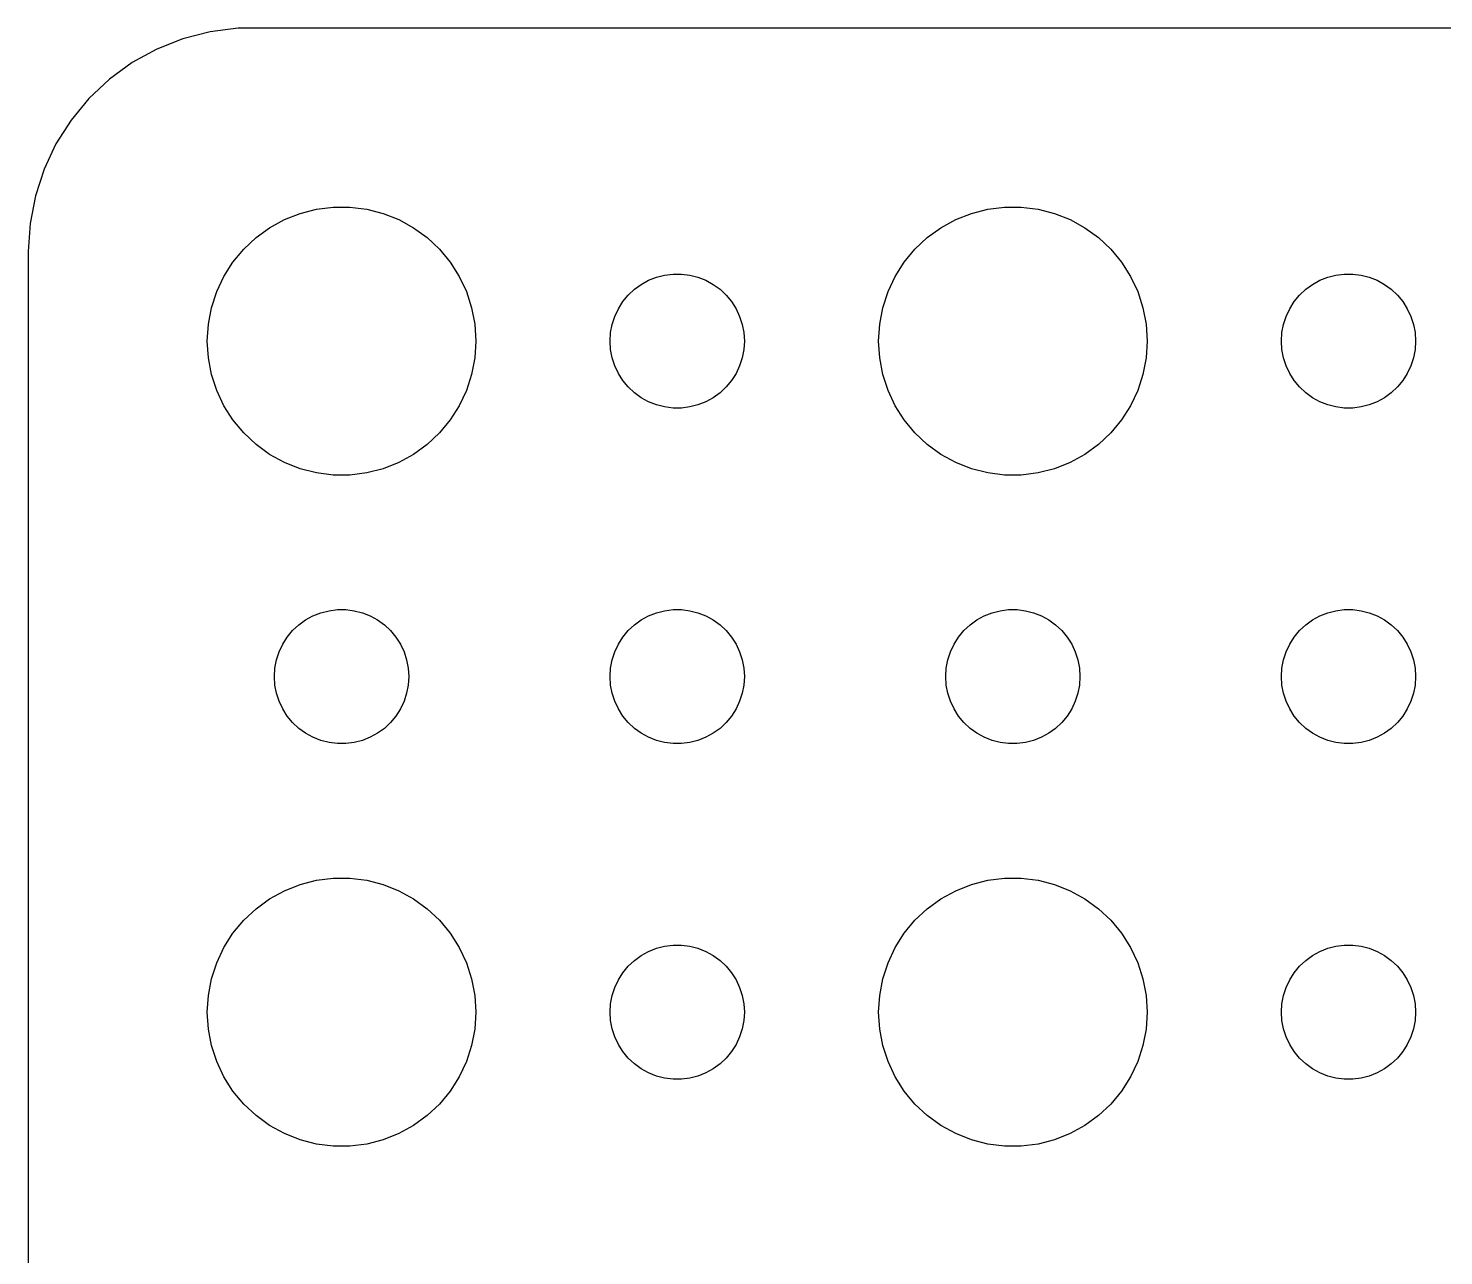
# Model space of a CAD drawing. Header units: metres. Extents: x -134 to 134, y 518 to 1078.
# Drawn here: x -134.5 to -102.87, y 594.56 to 621.99 of the extents above; entities that cross this region are included whole.
import ezdxf

# ---------------------------------------------------------------- set-up
doc = ezdxf.new("R2010")
doc.units = ezdxf.units.M

msp = doc.modelspace()

# ---------------------------------------------------------------- linework, layer by layer
for p, q in [((-130.437, 621.911), (-131.045, 621.755)), ((-129.814, 621.99), (-130.437, 621.911)), ((129.814, 621.99), (-129.814, 621.99)), ((-131.629, 621.524), (-132.179, 621.222)), ((-131.045, 621.755), (-131.629, 621.524)), ((-132.179, 621.222), (-132.687, 620.853)), ((-132.687, 620.853), (-133.145, 620.423)), ((-133.145, 620.423), (-133.545, 619.939)), ((-133.545, 619.939), (-133.882, 619.409)), ((-133.882, 619.409), (-134.149, 618.841)), ((-134.149, 618.841), (-134.343, 618.243)), ((-134.343, 618.243), (-134.461, 617.627)), ((-128.062, 617.947), (-127.688, 617.994)), ((-127.688, 617.994), (-127.312, 617.994)), ((-127.312, 617.994), (-126.938, 617.947)), ((-113.062, 617.947), (-112.688, 617.994)), ((-112.688, 617.994), (-112.312, 617.994)), ((-112.312, 617.994), (-111.938, 617.947)), ((-129.107, 617.533), (-128.777, 617.714)), ((-128.777, 617.714), (-128.427, 617.853)), ((-128.427, 617.853), (-128.062, 617.947)), ((-126.938, 617.947), (-126.573, 617.853)), ((-126.573, 617.853), (-126.223, 617.714)), ((-126.223, 617.714), (-125.893, 617.533)), ((-114.107, 617.533), (-113.777, 617.714)), ((-113.777, 617.714), (-113.427, 617.853)), ((-113.427, 617.853), (-113.062, 617.947)), ((-111.938, 617.947), (-111.573, 617.853)), ((-111.573, 617.853), (-111.223, 617.714)), ((-111.223, 617.714), (-110.893, 617.533)), ((-134.461, 617.627), (-134.5, 617)), ((-129.412, 617.312), (-129.107, 617.533)), ((-125.893, 617.533), (-125.588, 617.312)), ((-114.412, 617.312), (-114.107, 617.533)), ((-110.893, 617.533), (-110.588, 617.312)), ((-129.927, 616.763), (-129.687, 617.054)), ((-129.687, 617.054), (-129.412, 617.312)), ((-125.588, 617.312), (-125.313, 617.054)), ((-125.313, 617.054), (-125.073, 616.763)), ((-114.927, 616.763), (-114.687, 617.054)), ((-114.687, 617.054), (-114.412, 617.312)), ((-110.588, 617.312), (-110.313, 617.054)), ((-110.313, 617.054), (-110.073, 616.763)), ((-134.5, 617), (-134.5, 523)), ((-130.129, 616.445), (-129.927, 616.763)), ((-125.073, 616.763), (-124.871, 616.445)), ((-115.129, 616.445), (-114.927, 616.763)), ((-110.073, 616.763), (-109.871, 616.445)), ((-130.289, 616.104), (-130.129, 616.445)), ((-124.871, 616.445), (-124.711, 616.104)), ((-120.639, 616.357), (-120.464, 616.427)), ((-120.464, 616.427), (-120.281, 616.473)), ((-120.281, 616.473), (-120.094, 616.497)), ((-120.094, 616.497), (-119.906, 616.497)), ((-119.906, 616.497), (-119.719, 616.473)), ((-119.719, 616.473), (-119.536, 616.427)), ((-119.536, 616.427), (-119.361, 616.357)), ((-115.289, 616.104), (-115.129, 616.445)), ((-109.871, 616.445), (-109.711, 616.104)), ((-105.639, 616.357), (-105.464, 616.427)), ((-105.464, 616.427), (-105.281, 616.473)), ((-105.281, 616.473), (-105.094, 616.497)), ((-105.094, 616.497), (-104.906, 616.497)), ((-104.906, 616.497), (-104.719, 616.473)), ((-104.719, 616.473), (-104.536, 616.427)), ((-104.536, 616.427), (-104.361, 616.357)), ((-130.406, 615.746), (-130.289, 616.104)), ((-124.711, 616.104), (-124.594, 615.746)), ((-121.093, 616.027), (-120.956, 616.156)), ((-120.956, 616.156), (-120.804, 616.266)), ((-120.804, 616.266), (-120.639, 616.357)), ((-119.361, 616.357), (-119.196, 616.266)), ((-119.196, 616.266), (-119.044, 616.156)), ((-119.044, 616.156), (-118.907, 616.027)), ((-115.406, 615.746), (-115.289, 616.104)), ((-109.711, 616.104), (-109.594, 615.746)), ((-106.093, 616.027), (-105.956, 616.156)), ((-105.956, 616.156), (-105.804, 616.266)), ((-105.804, 616.266), (-105.639, 616.357)), ((-104.361, 616.357), (-104.196, 616.266)), ((-104.196, 616.266), (-104.044, 616.156)), ((-104.044, 616.156), (-103.907, 616.027)), ((-121.314, 615.723), (-121.214, 615.882)), ((-121.214, 615.882), (-121.093, 616.027)), ((-118.907, 616.027), (-118.786, 615.882)), ((-118.786, 615.882), (-118.686, 615.723)), ((-106.314, 615.723), (-106.214, 615.882)), ((-106.214, 615.882), (-106.093, 616.027)), ((-103.907, 616.027), (-103.786, 615.882)), ((-103.786, 615.882), (-103.686, 615.723)), ((-130.476, 615.376), (-130.406, 615.746)), ((-124.594, 615.746), (-124.524, 615.376)), ((-121.453, 615.373), (-121.395, 615.552)), ((-121.395, 615.552), (-121.314, 615.723)), ((-118.686, 615.723), (-118.605, 615.552)), ((-118.605, 615.552), (-118.547, 615.373)), ((-115.476, 615.376), (-115.406, 615.746)), ((-109.594, 615.746), (-109.524, 615.376)), ((-106.453, 615.373), (-106.395, 615.552)), ((-106.395, 615.552), (-106.314, 615.723)), ((-103.686, 615.723), (-103.605, 615.552)), ((-103.605, 615.552), (-103.547, 615.373)), ((-130.5, 615), (-130.476, 615.376)), ((-124.524, 615.376), (-124.5, 615)), ((-121.5, 615), (-121.488, 615.188)), ((-121.488, 615.188), (-121.453, 615.373)), ((-118.547, 615.373), (-118.512, 615.188)), ((-118.512, 615.188), (-118.5, 615)), ((-115.5, 615), (-115.476, 615.376)), ((-109.524, 615.376), (-109.5, 615)), ((-106.5, 615), (-106.488, 615.188)), ((-106.488, 615.188), (-106.453, 615.373)), ((-103.547, 615.373), (-103.512, 615.188)), ((-103.512, 615.188), (-103.5, 615)), ((-130.476, 614.624), (-130.5, 615)), ((-124.5, 615), (-124.524, 614.624)), ((-121.488, 614.812), (-121.5, 615)), ((-118.5, 615), (-118.512, 614.812)), ((-115.476, 614.624), (-115.5, 615)), ((-109.5, 615), (-109.524, 614.624)), ((-106.488, 614.812), (-106.5, 615)), ((-103.5, 615), (-103.512, 614.812)), ((-130.406, 614.254), (-130.476, 614.624)), ((-124.524, 614.624), (-124.594, 614.254)), ((-121.453, 614.627), (-121.488, 614.812)), ((-121.395, 614.448), (-121.453, 614.627)), ((-118.547, 614.627), (-118.605, 614.448)), ((-118.512, 614.812), (-118.547, 614.627)), ((-115.406, 614.254), (-115.476, 614.624)), ((-109.524, 614.624), (-109.594, 614.254)), ((-106.453, 614.627), (-106.488, 614.812)), ((-106.395, 614.448), (-106.453, 614.627)), ((-103.547, 614.627), (-103.605, 614.448)), ((-103.512, 614.812), (-103.547, 614.627)), ((-130.289, 613.896), (-130.406, 614.254)), ((-124.594, 614.254), (-124.711, 613.896)), ((-121.314, 614.277), (-121.395, 614.448)), ((-121.214, 614.118), (-121.314, 614.277)), ((-118.686, 614.277), (-118.786, 614.118)), ((-118.605, 614.448), (-118.686, 614.277)), ((-115.289, 613.896), (-115.406, 614.254)), ((-109.594, 614.254), (-109.711, 613.896)), ((-106.314, 614.277), (-106.395, 614.448)), ((-106.214, 614.118), (-106.314, 614.277)), ((-103.686, 614.277), (-103.786, 614.118)), ((-103.605, 614.448), (-103.686, 614.277)), ((-130.129, 613.555), (-130.289, 613.896)), ((-124.711, 613.896), (-124.871, 613.555)), ((-121.093, 613.973), (-121.214, 614.118)), ((-120.956, 613.844), (-121.093, 613.973)), ((-118.907, 613.973), (-119.044, 613.844)), ((-118.786, 614.118), (-118.907, 613.973)), ((-115.129, 613.555), (-115.289, 613.896)), ((-109.711, 613.896), (-109.871, 613.555)), ((-106.093, 613.973), (-106.214, 614.118)), ((-105.956, 613.844), (-106.093, 613.973)), ((-103.907, 613.973), (-104.044, 613.844)), ((-103.786, 614.118), (-103.907, 613.973)), ((-120.804, 613.734), (-120.956, 613.844)), ((-120.639, 613.643), (-120.804, 613.734)), ((-120.464, 613.573), (-120.639, 613.643)), ((-120.281, 613.527), (-120.464, 613.573)), ((-119.536, 613.573), (-119.719, 613.527)), ((-119.361, 613.643), (-119.536, 613.573)), ((-119.196, 613.734), (-119.361, 613.643)), ((-119.044, 613.844), (-119.196, 613.734)), ((-105.804, 613.734), (-105.956, 613.844)), ((-105.639, 613.643), (-105.804, 613.734)), ((-105.464, 613.573), (-105.639, 613.643)), ((-105.281, 613.527), (-105.464, 613.573)), ((-104.536, 613.573), (-104.719, 613.527)), ((-104.361, 613.643), (-104.536, 613.573)), ((-104.196, 613.734), (-104.361, 613.643)), ((-104.044, 613.844), (-104.196, 613.734)), ((-129.927, 613.237), (-130.129, 613.555)), ((-124.871, 613.555), (-125.073, 613.237)), ((-120.094, 613.503), (-120.281, 613.527)), ((-119.906, 613.503), (-120.094, 613.503)), ((-119.719, 613.527), (-119.906, 613.503)), ((-114.927, 613.237), (-115.129, 613.555)), ((-109.871, 613.555), (-110.073, 613.237)), ((-105.094, 613.503), (-105.281, 613.527)), ((-104.906, 613.503), (-105.094, 613.503)), ((-104.719, 613.527), (-104.906, 613.503)), ((-129.687, 612.946), (-129.927, 613.237)), ((-129.412, 612.688), (-129.687, 612.946)), ((-125.313, 612.946), (-125.588, 612.688)), ((-125.073, 613.237), (-125.313, 612.946)), ((-114.687, 612.946), (-114.927, 613.237)), ((-114.412, 612.688), (-114.687, 612.946)), ((-110.313, 612.946), (-110.588, 612.688)), ((-110.073, 613.237), (-110.313, 612.946)), ((-129.107, 612.467), (-129.412, 612.688)), ((-125.588, 612.688), (-125.893, 612.467)), ((-114.107, 612.467), (-114.412, 612.688)), ((-110.588, 612.688), (-110.893, 612.467)), ((-128.777, 612.286), (-129.107, 612.467)), ((-125.893, 612.467), (-126.223, 612.286)), ((-113.777, 612.286), (-114.107, 612.467)), ((-110.893, 612.467), (-111.223, 612.286)), ((-128.427, 612.147), (-128.777, 612.286)), ((-128.062, 612.053), (-128.427, 612.147)), ((-127.688, 612.006), (-128.062, 612.053)), ((-127.312, 612.006), (-127.688, 612.006)), ((-126.938, 612.053), (-127.312, 612.006)), ((-126.573, 612.147), (-126.938, 612.053)), ((-126.223, 612.286), (-126.573, 612.147)), ((-113.427, 612.147), (-113.777, 612.286)), ((-113.062, 612.053), (-113.427, 612.147)), ((-112.688, 612.006), (-113.062, 612.053)), ((-112.312, 612.006), (-112.688, 612.006)), ((-111.938, 612.053), (-112.312, 612.006)), ((-111.573, 612.147), (-111.938, 612.053)), ((-111.223, 612.286), (-111.573, 612.147)), ((-128.304, 608.766), (-128.139, 608.857)), ((-128.139, 608.857), (-127.964, 608.927)), ((-127.964, 608.927), (-127.781, 608.973)), ((-127.781, 608.973), (-127.594, 608.997)), ((-127.594, 608.997), (-127.406, 608.997)), ((-127.406, 608.997), (-127.219, 608.973)), ((-127.219, 608.973), (-127.036, 608.927)), ((-127.036, 608.927), (-126.861, 608.857)), ((-126.861, 608.857), (-126.696, 608.766)), ((-120.804, 608.766), (-120.639, 608.857)), ((-120.639, 608.857), (-120.464, 608.927)), ((-120.464, 608.927), (-120.281, 608.973)), ((-120.281, 608.973), (-120.094, 608.997)), ((-120.094, 608.997), (-119.906, 608.997)), ((-119.906, 608.997), (-119.719, 608.973)), ((-119.719, 608.973), (-119.536, 608.927)), ((-119.536, 608.927), (-119.361, 608.857)), ((-119.361, 608.857), (-119.196, 608.766)), ((-113.304, 608.766), (-113.139, 608.857)), ((-113.139, 608.857), (-112.964, 608.927)), ((-112.964, 608.927), (-112.781, 608.973)), ((-112.781, 608.973), (-112.594, 608.997)), ((-112.594, 608.997), (-112.406, 608.997)), ((-112.406, 608.997), (-112.219, 608.973)), ((-112.219, 608.973), (-112.036, 608.927)), ((-112.036, 608.927), (-111.861, 608.857)), ((-111.861, 608.857), (-111.696, 608.766)), ((-105.804, 608.766), (-105.639, 608.857)), ((-105.639, 608.857), (-105.464, 608.927)), ((-105.464, 608.927), (-105.281, 608.973)), ((-105.281, 608.973), (-105.094, 608.997)), ((-105.094, 608.997), (-104.906, 608.997)), ((-104.906, 608.997), (-104.719, 608.973)), ((-104.719, 608.973), (-104.536, 608.927)), ((-104.536, 608.927), (-104.361, 608.857)), ((-104.361, 608.857), (-104.196, 608.766)), ((-128.714, 608.382), (-128.593, 608.527)), ((-128.593, 608.527), (-128.456, 608.656)), ((-128.456, 608.656), (-128.304, 608.766)), ((-126.696, 608.766), (-126.544, 608.656)), ((-126.544, 608.656), (-126.407, 608.527)), ((-126.407, 608.527), (-126.286, 608.382)), ((-121.214, 608.382), (-121.093, 608.527)), ((-121.093, 608.527), (-120.956, 608.656)), ((-120.956, 608.656), (-120.804, 608.766)), ((-119.196, 608.766), (-119.044, 608.656)), ((-119.044, 608.656), (-118.907, 608.527)), ((-118.907, 608.527), (-118.786, 608.382)), ((-113.714, 608.382), (-113.593, 608.527)), ((-113.593, 608.527), (-113.456, 608.656)), ((-113.456, 608.656), (-113.304, 608.766)), ((-111.696, 608.766), (-111.544, 608.656)), ((-111.544, 608.656), (-111.407, 608.527)), ((-111.407, 608.527), (-111.286, 608.382)), ((-106.214, 608.382), (-106.093, 608.527)), ((-106.093, 608.527), (-105.956, 608.656)), ((-105.956, 608.656), (-105.804, 608.766)), ((-104.196, 608.766), (-104.044, 608.656)), ((-104.044, 608.656), (-103.907, 608.527)), ((-103.907, 608.527), (-103.786, 608.382)), ((-128.895, 608.052), (-128.814, 608.223)), ((-128.814, 608.223), (-128.714, 608.382)), ((-126.286, 608.382), (-126.186, 608.223)), ((-126.186, 608.223), (-126.105, 608.052)), ((-121.395, 608.052), (-121.314, 608.223)), ((-121.314, 608.223), (-121.214, 608.382)), ((-118.786, 608.382), (-118.686, 608.223)), ((-118.686, 608.223), (-118.605, 608.052)), ((-113.895, 608.052), (-113.814, 608.223)), ((-113.814, 608.223), (-113.714, 608.382)), ((-111.286, 608.382), (-111.186, 608.223)), ((-111.186, 608.223), (-111.105, 608.052)), ((-106.395, 608.052), (-106.314, 608.223)), ((-106.314, 608.223), (-106.214, 608.382)), ((-103.786, 608.382), (-103.686, 608.223)), ((-103.686, 608.223), (-103.605, 608.052)), ((-128.988, 607.688), (-128.953, 607.873)), ((-128.953, 607.873), (-128.895, 608.052)), ((-126.105, 608.052), (-126.047, 607.873)), ((-126.047, 607.873), (-126.012, 607.688)), ((-121.488, 607.688), (-121.453, 607.873)), ((-121.453, 607.873), (-121.395, 608.052)), ((-118.605, 608.052), (-118.547, 607.873)), ((-118.547, 607.873), (-118.512, 607.688)), ((-113.988, 607.688), (-113.953, 607.873)), ((-113.953, 607.873), (-113.895, 608.052)), ((-111.105, 608.052), (-111.047, 607.873)), ((-111.047, 607.873), (-111.012, 607.688)), ((-106.488, 607.688), (-106.453, 607.873)), ((-106.453, 607.873), (-106.395, 608.052)), ((-103.605, 608.052), (-103.547, 607.873)), ((-103.547, 607.873), (-103.512, 607.688)), ((-129, 607.5), (-128.988, 607.688)), ((-126.012, 607.688), (-126, 607.5)), ((-121.5, 607.5), (-121.488, 607.688)), ((-118.512, 607.688), (-118.5, 607.5)), ((-114, 607.5), (-113.988, 607.688)), ((-111.012, 607.688), (-111, 607.5)), ((-106.5, 607.5), (-106.488, 607.688)), ((-103.512, 607.688), (-103.5, 607.5)), ((-128.988, 607.312), (-129, 607.5)), ((-128.953, 607.127), (-128.988, 607.312)), ((-126.012, 607.312), (-126.047, 607.127)), ((-126, 607.5), (-126.012, 607.312)), ((-121.488, 607.312), (-121.5, 607.5)), ((-121.453, 607.127), (-121.488, 607.312)), ((-118.512, 607.312), (-118.547, 607.127)), ((-118.5, 607.5), (-118.512, 607.312)), ((-113.988, 607.312), (-114, 607.5)), ((-113.953, 607.127), (-113.988, 607.312)), ((-111.012, 607.312), (-111.047, 607.127)), ((-111, 607.5), (-111.012, 607.312)), ((-106.488, 607.312), (-106.5, 607.5)), ((-106.453, 607.127), (-106.488, 607.312)), ((-103.512, 607.312), (-103.547, 607.127)), ((-103.5, 607.5), (-103.512, 607.312)), ((-128.895, 606.948), (-128.953, 607.127)), ((-128.814, 606.777), (-128.895, 606.948)), ((-126.105, 606.948), (-126.186, 606.777)), ((-126.047, 607.127), (-126.105, 606.948)), ((-121.395, 606.948), (-121.453, 607.127)), ((-121.314, 606.777), (-121.395, 606.948)), ((-118.605, 606.948), (-118.686, 606.777)), ((-118.547, 607.127), (-118.605, 606.948)), ((-113.895, 606.948), (-113.953, 607.127)), ((-113.814, 606.777), (-113.895, 606.948)), ((-111.105, 606.948), (-111.186, 606.777)), ((-111.047, 607.127), (-111.105, 606.948)), ((-106.395, 606.948), (-106.453, 607.127)), ((-106.314, 606.777), (-106.395, 606.948)), ((-103.605, 606.948), (-103.686, 606.777)), ((-103.547, 607.127), (-103.605, 606.948)), ((-128.714, 606.618), (-128.814, 606.777)), ((-128.593, 606.473), (-128.714, 606.618)), ((-126.286, 606.618), (-126.407, 606.473)), ((-126.186, 606.777), (-126.286, 606.618)), ((-121.214, 606.618), (-121.314, 606.777)), ((-121.093, 606.473), (-121.214, 606.618)), ((-118.786, 606.618), (-118.907, 606.473)), ((-118.686, 606.777), (-118.786, 606.618)), ((-113.714, 606.618), (-113.814, 606.777)), ((-113.593, 606.473), (-113.714, 606.618)), ((-111.286, 606.618), (-111.407, 606.473)), ((-111.186, 606.777), (-111.286, 606.618)), ((-106.214, 606.618), (-106.314, 606.777)), ((-106.093, 606.473), (-106.214, 606.618)), ((-103.786, 606.618), (-103.907, 606.473)), ((-103.686, 606.777), (-103.786, 606.618)), ((-128.456, 606.344), (-128.593, 606.473)), ((-128.304, 606.234), (-128.456, 606.344)), ((-126.544, 606.344), (-126.696, 606.234)), ((-126.407, 606.473), (-126.544, 606.344)), ((-120.956, 606.344), (-121.093, 606.473)), ((-120.804, 606.234), (-120.956, 606.344)), ((-119.044, 606.344), (-119.196, 606.234)), ((-118.907, 606.473), (-119.044, 606.344)), ((-113.456, 606.344), (-113.593, 606.473)), ((-113.304, 606.234), (-113.456, 606.344)), ((-111.544, 606.344), (-111.696, 606.234)), ((-111.407, 606.473), (-111.544, 606.344)), ((-105.956, 606.344), (-106.093, 606.473)), ((-105.804, 606.234), (-105.956, 606.344)), ((-104.044, 606.344), (-104.196, 606.234)), ((-103.907, 606.473), (-104.044, 606.344)), ((-128.139, 606.143), (-128.304, 606.234)), ((-127.964, 606.073), (-128.139, 606.143)), ((-127.781, 606.027), (-127.964, 606.073)), ((-127.594, 606.003), (-127.781, 606.027)), ((-127.406, 606.003), (-127.594, 606.003)), ((-127.219, 606.027), (-127.406, 606.003)), ((-127.036, 606.073), (-127.219, 606.027)), ((-126.861, 606.143), (-127.036, 606.073)), ((-126.696, 606.234), (-126.861, 606.143)), ((-120.639, 606.143), (-120.804, 606.234)), ((-120.464, 606.073), (-120.639, 606.143)), ((-120.281, 606.027), (-120.464, 606.073)), ((-120.094, 606.003), (-120.281, 606.027)), ((-119.906, 606.003), (-120.094, 606.003)), ((-119.719, 606.027), (-119.906, 606.003)), ((-119.536, 606.073), (-119.719, 606.027)), ((-119.361, 606.143), (-119.536, 606.073)), ((-119.196, 606.234), (-119.361, 606.143)), ((-113.139, 606.143), (-113.304, 606.234)), ((-112.964, 606.073), (-113.139, 606.143)), ((-112.781, 606.027), (-112.964, 606.073)), ((-112.594, 606.003), (-112.781, 606.027)), ((-112.406, 606.003), (-112.594, 606.003)), ((-112.219, 606.027), (-112.406, 606.003)), ((-112.036, 606.073), (-112.219, 606.027)), ((-111.861, 606.143), (-112.036, 606.073)), ((-111.696, 606.234), (-111.861, 606.143)), ((-105.639, 606.143), (-105.804, 606.234)), ((-105.464, 606.073), (-105.639, 606.143)), ((-105.281, 606.027), (-105.464, 606.073)), ((-105.094, 606.003), (-105.281, 606.027)), ((-104.906, 606.003), (-105.094, 606.003)), ((-104.719, 606.027), (-104.906, 606.003)), ((-104.536, 606.073), (-104.719, 606.027)), ((-104.361, 606.143), (-104.536, 606.073)), ((-104.196, 606.234), (-104.361, 606.143)), ((-128.777, 602.714), (-128.427, 602.853)), ((-128.427, 602.853), (-128.062, 602.947)), ((-128.062, 602.947), (-127.688, 602.994)), ((-127.688, 602.994), (-127.312, 602.994)), ((-127.312, 602.994), (-126.938, 602.947)), ((-126.938, 602.947), (-126.573, 602.853)), ((-126.573, 602.853), (-126.223, 602.714)), ((-113.777, 602.714), (-113.427, 602.853)), ((-113.427, 602.853), (-113.062, 602.947)), ((-113.062, 602.947), (-112.688, 602.994)), ((-112.688, 602.994), (-112.312, 602.994)), ((-112.312, 602.994), (-111.938, 602.947)), ((-111.938, 602.947), (-111.573, 602.853)), ((-111.573, 602.853), (-111.223, 602.714)), ((-129.412, 602.312), (-129.107, 602.533)), ((-129.107, 602.533), (-128.777, 602.714)), ((-126.223, 602.714), (-125.893, 602.533)), ((-125.893, 602.533), (-125.588, 602.312)), ((-114.412, 602.312), (-114.107, 602.533)), ((-114.107, 602.533), (-113.777, 602.714)), ((-111.223, 602.714), (-110.893, 602.533)), ((-110.893, 602.533), (-110.588, 602.312)), ((-129.687, 602.054), (-129.412, 602.312)), ((-125.588, 602.312), (-125.313, 602.054)), ((-114.687, 602.054), (-114.412, 602.312)), ((-110.588, 602.312), (-110.313, 602.054)), ((-129.927, 601.763), (-129.687, 602.054)), ((-125.313, 602.054), (-125.073, 601.763)), ((-114.927, 601.763), (-114.687, 602.054)), ((-110.313, 602.054), (-110.073, 601.763)), ((-130.129, 601.445), (-129.927, 601.763)), ((-125.073, 601.763), (-124.871, 601.445)), ((-115.129, 601.445), (-114.927, 601.763)), ((-110.073, 601.763), (-109.871, 601.445)), ((-130.289, 601.104), (-130.129, 601.445)), ((-124.871, 601.445), (-124.711, 601.104)), ((-120.956, 601.156), (-120.804, 601.266)), ((-120.804, 601.266), (-120.639, 601.357)), ((-120.639, 601.357), (-120.464, 601.427)), ((-120.464, 601.427), (-120.281, 601.473)), ((-120.281, 601.473), (-120.094, 601.497)), ((-120.094, 601.497), (-119.906, 601.497)), ((-119.906, 601.497), (-119.719, 601.473)), ((-119.719, 601.473), (-119.536, 601.427)), ((-119.536, 601.427), (-119.361, 601.357)), ((-119.361, 601.357), (-119.196, 601.266)), ((-119.196, 601.266), (-119.044, 601.156)), ((-115.289, 601.104), (-115.129, 601.445)), ((-109.871, 601.445), (-109.711, 601.104)), ((-105.956, 601.156), (-105.804, 601.266)), ((-105.804, 601.266), (-105.639, 601.357)), ((-105.639, 601.357), (-105.464, 601.427)), ((-105.464, 601.427), (-105.281, 601.473)), ((-105.281, 601.473), (-105.094, 601.497)), ((-105.094, 601.497), (-104.906, 601.497)), ((-104.906, 601.497), (-104.719, 601.473)), ((-104.719, 601.473), (-104.536, 601.427)), ((-104.536, 601.427), (-104.361, 601.357)), ((-104.361, 601.357), (-104.196, 601.266)), ((-104.196, 601.266), (-104.044, 601.156)), ((-130.406, 600.746), (-130.289, 601.104)), ((-124.711, 601.104), (-124.594, 600.746)), ((-121.214, 600.882), (-121.093, 601.027)), ((-121.093, 601.027), (-120.956, 601.156)), ((-119.044, 601.156), (-118.907, 601.027)), ((-118.907, 601.027), (-118.786, 600.882)), ((-115.406, 600.746), (-115.289, 601.104)), ((-109.711, 601.104), (-109.594, 600.746)), ((-106.214, 600.882), (-106.093, 601.027)), ((-106.093, 601.027), (-105.956, 601.156)), ((-104.044, 601.156), (-103.907, 601.027)), ((-103.907, 601.027), (-103.786, 600.882)), ((-130.476, 600.376), (-130.406, 600.746)), ((-124.594, 600.746), (-124.524, 600.376)), ((-121.395, 600.552), (-121.314, 600.723)), ((-121.314, 600.723), (-121.214, 600.882)), ((-118.786, 600.882), (-118.686, 600.723)), ((-118.686, 600.723), (-118.605, 600.552)), ((-115.476, 600.376), (-115.406, 600.746)), ((-109.594, 600.746), (-109.524, 600.376)), ((-106.395, 600.552), (-106.314, 600.723)), ((-106.314, 600.723), (-106.214, 600.882)), ((-103.786, 600.882), (-103.686, 600.723)), ((-103.686, 600.723), (-103.605, 600.552)), ((-130.5, 600), (-130.476, 600.376)), ((-124.524, 600.376), (-124.5, 600)), ((-121.488, 600.188), (-121.453, 600.373)), ((-121.453, 600.373), (-121.395, 600.552)), ((-118.605, 600.552), (-118.547, 600.373)), ((-118.547, 600.373), (-118.512, 600.188)), ((-115.5, 600), (-115.476, 600.376)), ((-109.524, 600.376), (-109.5, 600)), ((-106.488, 600.188), (-106.453, 600.373)), ((-106.453, 600.373), (-106.395, 600.552)), ((-103.605, 600.552), (-103.547, 600.373)), ((-103.547, 600.373), (-103.512, 600.188)), ((-130.476, 599.624), (-130.5, 600)), ((-124.5, 600), (-124.524, 599.624)), ((-121.5, 600), (-121.488, 600.188)), ((-121.488, 599.812), (-121.5, 600)), ((-118.512, 600.188), (-118.5, 600)), ((-118.5, 600), (-118.512, 599.812)), ((-115.476, 599.624), (-115.5, 600)), ((-109.5, 600), (-109.524, 599.624)), ((-106.5, 600), (-106.488, 600.188)), ((-106.488, 599.812), (-106.5, 600)), ((-103.512, 600.188), (-103.5, 600)), ((-103.5, 600), (-103.512, 599.812)), ((-121.453, 599.627), (-121.488, 599.812)), ((-118.512, 599.812), (-118.547, 599.627)), ((-106.453, 599.627), (-106.488, 599.812)), ((-103.512, 599.812), (-103.547, 599.627)), ((-130.406, 599.254), (-130.476, 599.624)), ((-124.524, 599.624), (-124.594, 599.254)), ((-121.395, 599.448), (-121.453, 599.627)), ((-121.314, 599.277), (-121.395, 599.448)), ((-118.605, 599.448), (-118.686, 599.277)), ((-118.547, 599.627), (-118.605, 599.448)), ((-115.406, 599.254), (-115.476, 599.624)), ((-109.524, 599.624), (-109.594, 599.254)), ((-106.395, 599.448), (-106.453, 599.627)), ((-106.314, 599.277), (-106.395, 599.448)), ((-103.605, 599.448), (-103.686, 599.277)), ((-103.547, 599.627), (-103.605, 599.448)), ((-130.289, 598.896), (-130.406, 599.254)), ((-124.594, 599.254), (-124.711, 598.896)), ((-121.214, 599.118), (-121.314, 599.277)), ((-121.093, 598.973), (-121.214, 599.118)), ((-118.786, 599.118), (-118.907, 598.973)), ((-118.686, 599.277), (-118.786, 599.118)), ((-115.289, 598.896), (-115.406, 599.254)), ((-109.594, 599.254), (-109.711, 598.896)), ((-106.214, 599.118), (-106.314, 599.277)), ((-106.093, 598.973), (-106.214, 599.118)), ((-103.786, 599.118), (-103.907, 598.973)), ((-103.686, 599.277), (-103.786, 599.118)), ((-130.129, 598.555), (-130.289, 598.896)), ((-124.711, 598.896), (-124.871, 598.555)), ((-120.956, 598.844), (-121.093, 598.973)), ((-120.804, 598.734), (-120.956, 598.844)), ((-120.639, 598.643), (-120.804, 598.734)), ((-119.196, 598.734), (-119.361, 598.643)), ((-119.044, 598.844), (-119.196, 598.734)), ((-118.907, 598.973), (-119.044, 598.844)), ((-115.129, 598.555), (-115.289, 598.896)), ((-109.711, 598.896), (-109.871, 598.555)), ((-105.956, 598.844), (-106.093, 598.973)), ((-105.804, 598.734), (-105.956, 598.844)), ((-105.639, 598.643), (-105.804, 598.734)), ((-104.196, 598.734), (-104.361, 598.643)), ((-104.044, 598.844), (-104.196, 598.734)), ((-103.907, 598.973), (-104.044, 598.844)), ((-129.927, 598.237), (-130.129, 598.555)), ((-124.871, 598.555), (-125.073, 598.237)), ((-120.464, 598.573), (-120.639, 598.643)), ((-120.281, 598.527), (-120.464, 598.573)), ((-120.094, 598.503), (-120.281, 598.527)), ((-119.906, 598.503), (-120.094, 598.503)), ((-119.719, 598.527), (-119.906, 598.503)), ((-119.536, 598.573), (-119.719, 598.527)), ((-119.361, 598.643), (-119.536, 598.573)), ((-114.927, 598.237), (-115.129, 598.555)), ((-109.871, 598.555), (-110.073, 598.237)), ((-105.464, 598.573), (-105.639, 598.643)), ((-105.281, 598.527), (-105.464, 598.573)), ((-105.094, 598.503), (-105.281, 598.527)), ((-104.906, 598.503), (-105.094, 598.503)), ((-104.719, 598.527), (-104.906, 598.503)), ((-104.536, 598.573), (-104.719, 598.527)), ((-104.361, 598.643), (-104.536, 598.573)), ((-129.687, 597.946), (-129.927, 598.237)), ((-125.073, 598.237), (-125.313, 597.946)), ((-114.687, 597.946), (-114.927, 598.237)), ((-110.073, 598.237), (-110.313, 597.946)), ((-129.412, 597.688), (-129.687, 597.946)), ((-125.313, 597.946), (-125.588, 597.688)), ((-114.412, 597.688), (-114.687, 597.946)), ((-110.313, 597.946), (-110.588, 597.688)), ((-129.107, 597.467), (-129.412, 597.688)), ((-128.777, 597.286), (-129.107, 597.467)), ((-125.893, 597.467), (-126.223, 597.286)), ((-125.588, 597.688), (-125.893, 597.467)), ((-114.107, 597.467), (-114.412, 597.688)), ((-113.777, 597.286), (-114.107, 597.467)), ((-110.893, 597.467), (-111.223, 597.286)), ((-110.588, 597.688), (-110.893, 597.467)), ((-128.427, 597.147), (-128.777, 597.286)), ((-128.062, 597.053), (-128.427, 597.147)), ((-126.573, 597.147), (-126.938, 597.053)), ((-126.223, 597.286), (-126.573, 597.147)), ((-113.427, 597.147), (-113.777, 597.286)), ((-113.062, 597.053), (-113.427, 597.147)), ((-111.573, 597.147), (-111.938, 597.053)), ((-111.223, 597.286), (-111.573, 597.147)), ((-127.688, 597.006), (-128.062, 597.053)), ((-127.312, 597.006), (-127.688, 597.006)), ((-126.938, 597.053), (-127.312, 597.006)), ((-112.688, 597.006), (-113.062, 597.053)), ((-112.312, 597.006), (-112.688, 597.006)), ((-111.938, 597.053), (-112.312, 597.006))]:
    msp.add_line(p, q)

doc.saveas('drawing.dxf')
